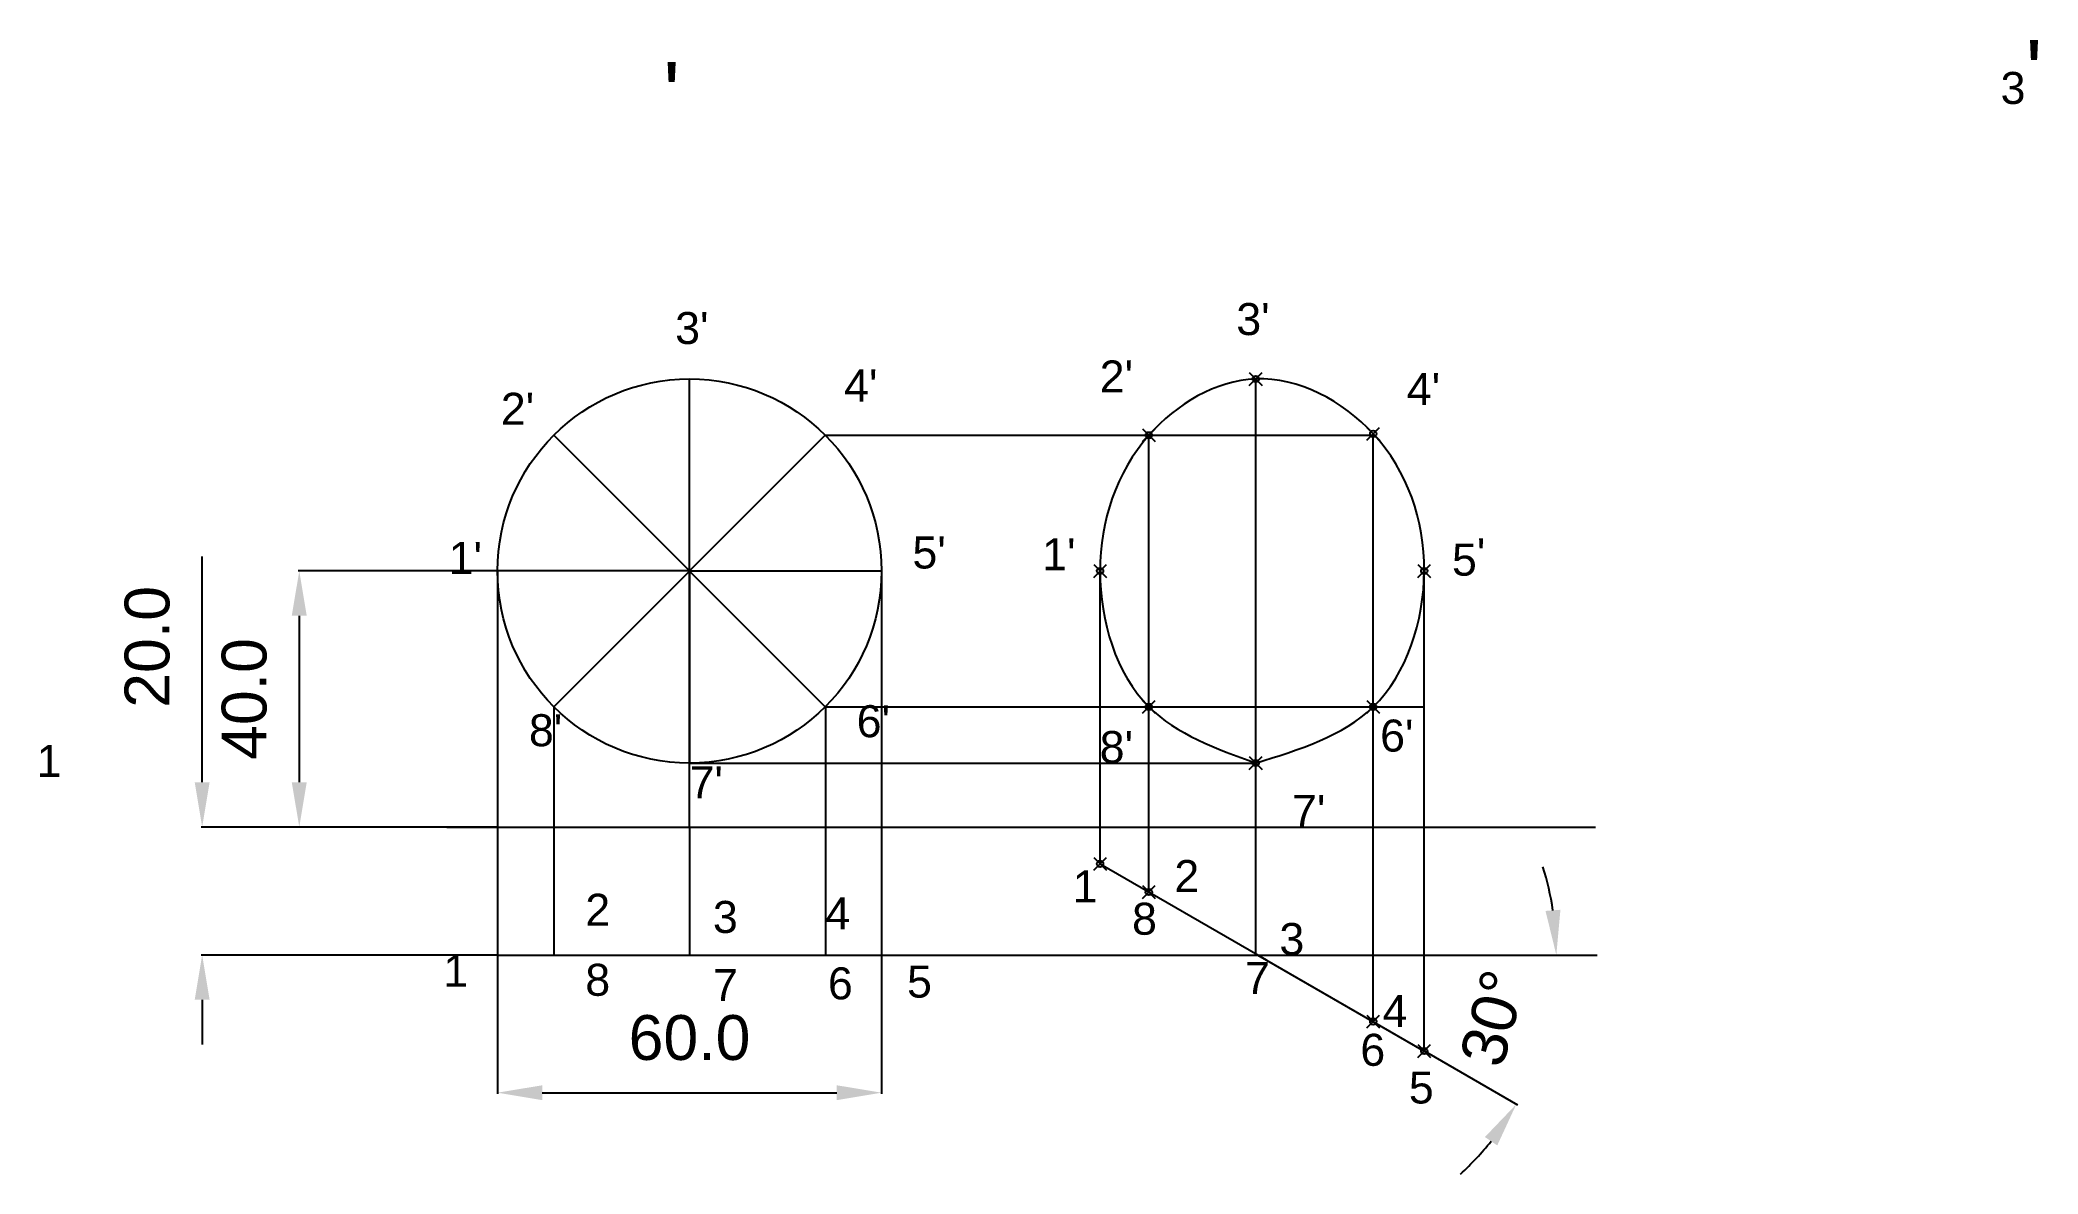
# Model space of a CAD drawing. Header units: millimetres. Extents: x -64 to 249, y 105 to 282.
import ezdxf
from ezdxf.enums import TextEntityAlignment as Align

# ---------------------------------------------------------------- set-up
doc = ezdxf.new("R2010")
doc.units = ezdxf.units.MM
doc.header["$MEASUREMENT"] = 0
doc.header["$PDMODE"] = 35
doc.header["$PDSIZE"] = -2
doc.styles.get("Standard").update_dxf_attribs({"font": 'arial.ttf'})
doc.styles.add('style1', font='arial.ttf')
doc.dimstyles.get("Standard").update_dxf_attribs({"dimtxt": 7, "dimasz": 7, "dimexe": 0.18, "dimexo": 0.0625, "dimgap": 5, "dimtad": 1, "dimdec": 1, "dimzin": 0, "dimdsep": 46, "dimtxsty": 'Standard', "dimcen": 0.09, "dimadec": 0, "dimazin": 0, "dimtfac": 1, "dimtdec": 1, "dimtofl": 0, "dimtmove": 0, "dimatfit": 3, "dimfxl": 1, "dimtolj": 1, "dimtzin": 0, "dimarcsym": 0})

# ---------------------------------------------------------------- blocks, each defined once
blk = doc.blocks.new('*U1')
blk.add_line((-15, 0), (15, 0))
blk = doc.blocks.new('*U2')
at = {"color": 0, "linetype": 'ByBlock', "lineweight": -2, "transparency": 16777216}
for p, rotation in [((37.98, 213.94), 89.99999999999997), ((27.38, 209.55), 134.9999999999999), ((48.59, 209.55), 44.99999999999999), ((22.98, 198.94), 180), ((27.38, 188.33), 225), ((37.98, 183.94), 269.9999999999999), ((48.59, 188.33), 314.9999999999999)]:
    blk.add_blockref('*U1', p, dxfattribs=dict(at, rotation=rotation))
blk.add_blockref('*U1', (52.98, 198.94), dxfattribs=at)
blk = doc.blocks.new('*D3')
at = {"color": 0, "lineweight": -2, "transparency": 16777216}
for p, q in [((7.98, 138.88), (7.98, 117.25)), ((67.98, 138.88), (67.98, 117.25)), ((14.98, 117.43), (60.98, 117.43))]:
    blk.add_line(p, q, dxfattribs=at)
at = {"color": 0, "transparency": 16777216}
for points in [[(14.98, 118.59), (14.98, 116.26), (7.98, 117.43)], [(60.98, 118.59), (60.98, 116.26), (67.98, 117.43)]]:
    blk.add_solid(points, dxfattribs=at)
at = {"layer": 'Defpoints', "color": 0, "transparency": 16777216}
for p in [(7.98, 138.94), (67.98, 138.94), (67.98, 117.43)]:
    blk.add_point(p, dxfattribs=at)
at = {"color": 0, "transparency": 16777216, "insert": (37.98, 126), "char_height": 7, "attachment_point": 5}
blk.add_mtext('\\A1;60.0', dxfattribs=at)
blk = doc.blocks.new('*D4')
at = {"color": 0, "lineweight": -2, "transparency": 16777216}
for p, q in [((7.92, 198.94), (-23.18, 198.94)), ((-23, 191.94), (-23, 165.94)), ((7.92, 158.94), (-23.18, 158.94))]:
    blk.add_line(p, q, dxfattribs=at)
at = {"color": 0, "transparency": 16777216}
for points in [[(-24.17, 191.94), (-21.83, 191.94), (-23, 198.94)], [(-24.17, 165.94), (-21.83, 165.94), (-23, 158.94)]]:
    blk.add_solid(points, dxfattribs=at)
at = {"layer": 'Defpoints', "color": 0, "transparency": 16777216}
for p in [(7.98, 198.94), (-23, 158.94), (7.98, 158.94)]:
    blk.add_point(p, dxfattribs=at)
at = {"color": 0, "transparency": 16777216, "insert": (-31.57, 178.94), "char_height": 7, "attachment_point": 5, "rotation": 90}
blk.add_mtext('\\A1;40.0', dxfattribs=at)
blk = doc.blocks.new('*D5')
at = {"color": 0, "lineweight": -2, "transparency": 16777216}
for p, q in [((-38.17, 165.94), (-38.17, 201.22)), ((7.92, 158.94), (-38.35, 158.94)), ((7.92, 138.94), (-38.35, 138.94)), ((-38.17, 131.94), (-38.17, 124.94))]:
    blk.add_line(p, q, dxfattribs=at)
at = {"color": 0, "transparency": 16777216}
for points in [[(-39.34, 165.94), (-37, 165.94), (-38.17, 158.94)], [(-39.34, 131.94), (-37, 131.94), (-38.17, 138.94)]]:
    blk.add_solid(points, dxfattribs=at)
at = {"layer": 'Defpoints', "color": 0, "transparency": 16777216}
for p in [(-38.17, 158.94), (7.98, 158.94), (7.98, 138.94)]:
    blk.add_point(p, dxfattribs=at)
at = {"color": 0, "transparency": 16777216, "insert": (-46.74, 187.08), "char_height": 7, "attachment_point": 5, "rotation": 90}
blk.add_mtext('\\A1;20.0', dxfattribs=at)
blk = doc.blocks.new('*D6')
at = {"color": 0, "lineweight": -2, "transparency": 16777216}
for p, q in [((158.43, 138.94), (173.6, 138.94)), ((152.49, 124.11), (167.33, 115.54))]:
    blk.add_line(p, q, dxfattribs=at)
for start, end in [(8.611, 17.2219), (312.7781, 321.389)]:
    blk.add_arc((126.8, 138.94), 46.62, start, end, dxfattribs=at)
at = {"color": 0, "transparency": 16777216}
for points in [[(174.06, 146.01), (171.73, 145.83), (173.42, 138.94)], [(162.26, 110.5), (164.19, 109.19), (167.17, 115.63)]]:
    blk.add_solid(points, dxfattribs=at)
at = {"layer": 'Defpoints', "color": 0, "transparency": 16777216}
for p in [(98.37, 138.94), (126.45, 139.14), (158.37, 138.94), (152.44, 124.14), (170.61, 122.99)]:
    blk.add_point(p, dxfattribs=at)
at = {"color": 0, "transparency": 16777216, "insert": (163.54, 129.09), "char_height": 7, "attachment_point": 5, "rotation": 75}
blk.add_mtext('\\A1;30°', dxfattribs=at)

msp = doc.modelspace()

# ---------------------------------------------------------------- linework, layer by layer
for p, q in [((126.45, 220.15), (126.45, 228.94)), ((59.2, 220.15), (144.81, 220.15)), ((109.75, 148.78), (109.75, 220.15)), ((126.45, 139.14), (126.45, 220.15)), ((144.81, 128.54), (144.81, 220.37)), ((7.98, 198.94), (7.98, 158.94)), ((37.98, 158.94), (37.98, 198.94)), ((67.98, 198.94), (67.98, 138.94)), ((102.13, 177.73), (102.13, 198.94)), ((152.78, 177.73), (152.78, 198.94)), ((16.77, 177.73), (16.77, 138.94)), ((59.2, 177.73), (59.2, 138.94)), ((59.2, 177.73), (152.78, 177.73)), ((102.13, 153.18), (102.13, 177.73)), ((152.78, 123.94), (152.78, 177.73)), ((37.98, 168.94), (126.45, 168.94)), ((0.07, 158.94), (179.54, 158.94)), ((7.98, 158.94), (7.98, 138.94)), ((37.98, 158.94), (37.98, 138.94)), ((7.98, 138.94), (67.98, 138.94)), ((67.98, 138.94), (179.82, 138.94)), ((98.37, 138.94), (158.37, 138.94)), ((98.37, 138.94), (158.37, 138.94)), ((98.37, 138.94), (158.37, 138.94))]:
    msp.add_line(p, q)
at = {"color": 1}
for p, q in [((102.13, 153.18), (128.11, 138.18)), ((37.98, 138.94), (37.98, 138.94)), ((126.45, 139.14), (152.44, 124.14)), ((126.8, 138.94), (152.78, 123.94))]:
    msp.add_line(p, q, dxfattribs=at)
msp.add_circle((37.98, 198.94), 30)
msp.add_spline([(126.45, 168.94), (109.75, 177.73), (102.13, 198.94), (109.75, 220.15), (126.45, 228.94), (144.81, 220.37), (152.78, 198.94), (144.81, 177.73), (126.45, 168.94)], degree=3, dxfattribs=at)
for p in [(126.45, 228.94), (109.75, 220.15), (144.81, 220.37), (102.13, 198.94), (152.78, 198.94), (109.75, 177.73), (144.81, 177.73), (126.45, 168.94), (102.13, 153.18), (109.75, 148.78), (144.81, 128.54), (152.78, 123.94)]:
    msp.add_point(p)

# ---------------------------------------------------------------- block references
msp.add_blockref('*U2', (0, 0))

# ---------------------------------------------------------------- texts
at = {"style": 'style1'}
for s, height, p in [("'", 10, (249.39, 271.91)), ("'", 10, (36.52, 268.47)), ('3', 5, (246.72, 271.91)), ('3', 5, (127.3, 235.8)), ("'", 5, (128.63, 235.8)), ('3', 5, (39.62, 234.4)), ("'", 5, (40.95, 234.4)), ('2', 5, (105.95, 226.83)), ("'", 5, (107.29, 226.83)), ('4', 5, (66.02, 225.42)), ("'", 5, (67.35, 225.42)), ('4', 5, (153.93, 224.86)), ("'", 5, (155.27, 224.86)), ('2', 5, (12.38, 221.78)), ("'", 5, (13.71, 221.78)), ('1', 5, (4.23, 198.49)), ("'", 5, (5.56, 198.49)), ('5', 5, (76.69, 199.33)), ("'", 5, (78.03, 199.33)), ('1', 5, (96.96, 199.05)), ("'", 5, (98.3, 199.05)), ('5', 5, (161, 198.21)), ("'", 5, (162.33, 199.05)), ('6', 5, (67.98, 172.97)), ("'", 5, (69.32, 172.97)), ('8', 5, (16.77, 171.56)), ("'", 5, (18.1, 171.56)), ('6', 5, (149.77, 170.72)), ("'", 5, (151.1, 170.72)), ('1', 5, (-60.16, 166.77)), ('1', 5, (-60.16, 166.77)), ('1', 5, (-60.16, 166.77)), ('1', 5, (-60.16, 166.77)), ('8', 5, (105.95, 168.94)), ("'", 5, (107.29, 168.94)), ('7', 5, (41.87, 163.43)), ("'", 5, (43.2, 163.43)), ('7', 5, (136, 158.94)), ("'", 5, (137.34, 158.94)), ('2', 5, (117.62, 148.78)), ('1', 5, (101.74, 147.16)), ('1', 5, (101.74, 147.16)), ('2', 5, (25.58, 143.51)), ('3', 5, (45.52, 142.39)), ('4', 5, (63.08, 142.95)), ('8', 5, (111.01, 142.11)), ('3', 5, (134.04, 138.94)), ('1', 5, (3.39, 133.97)), ('8', 5, (25.58, 132.57)), ('7', 5, (128.65, 132.85)), ('7', 5, (45.52, 131.73)), ('6', 5, (63.49, 132.01)), ('5', 5, (75.85, 132.29)), ('4', 5, (150.16, 127.69)), ('6', 5, (146.68, 121.63)), ('5', 5, (154.26, 115.74)), ('5', 5, (154.26, 115.74))]:
    msp.add_text(s, height=height, dxfattribs=at).set_placement(p, align=Align.RIGHT)

# ---------------------------------------------------------------- dimensions: what is measured, and where the dimension line sits
for base, p1, picture, middle in [((-38.17, 158.94), (7.98, 138.94), '*D5', (-46.74, 187.08)), ((-23, 158.94), (7.98, 198.94), '*D4', (-31.57, 178.94))]:
    dim = msp.add_linear_dim(base=base, p1=p1, p2=(7.98, 158.94), angle=90, dimstyle='Standard')
    dim.commit()
    dim.dimension.update_dxf_attribs({"geometry": picture, "text_midpoint": middle})
dim = msp.add_angular_dim_2l(base=(170.61, 122.99), line1=((98.37, 138.94), (158.37, 138.94)), line2=((126.45, 139.14), (152.44, 124.14)), dimstyle='Standard')
dim.commit()
dim.dimension.update_dxf_attribs({"geometry": '*D6', "text_midpoint": (163.54, 129.09)})
dim = msp.add_linear_dim(base=(67.98, 117.43), p1=(7.98, 138.94), p2=(67.98, 138.94), dimstyle='Standard')
dim.commit()
dim.dimension.update_dxf_attribs({"geometry": '*D3', "text_midpoint": (37.98, 126)})

doc.saveas('drawing.dxf')
